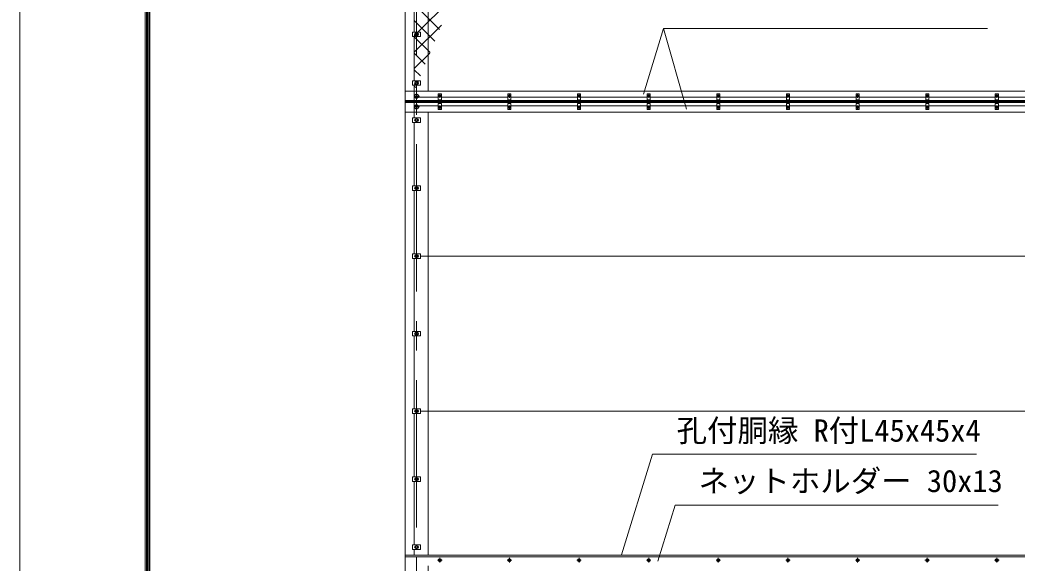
# Model space of a CAD drawing. Units: millimetres at full size; details may follow other scales. Extents: x -8400 to 8400, y -5940 to 5940.
# Drawn here: x -8400 to -4104, y -785 to 1555 of the extents above; entities that cross this region are included whole.
import ezdxf
from ezdxf.enums import TextEntityAlignment as Align

# ---------------------------------------------------------------- set-up
doc = ezdxf.new("R2010")
doc.units = ezdxf.units.MM
doc.header["$LTSCALE"] = 20
doc.linetypes.add('USER1', pattern=[50.8, 31.75, -6.35, 6.35, -6.35])
for name, color, linetype, lineweight in [('0-0_D-STR1', 1, 'Continuous', 18), ('0-1_D-BMK', 2, 'USER1', 13), ('0-3_D-STR3', 3, 'Continuous', 13), ('0-8_D-STR-TXT', 7, 'Continuous', 13), ('0-B_D-STR2', 7, 'Continuous', 13), ('0-C_D-TTL', 7, 'Continuous', 18)]:
    doc.layers.add(name, color=color, linetype=linetype, lineweight=lineweight)
doc.styles.add('ＭＳ ゴシック', font='')
doc.styles.get('ＭＳ ゴシック').set_extended_font_data('MS Gothic')

msp = doc.modelspace()

# ---------------------------------------------------------------- linework, layer by layer
at = {"layer": '0-0_D-STR1'}
for p, q in [((-6640.7, 1248.61), (-6640.7, 4158.61)), ((-6740.7, 1248.61), (-1690.7, 1248.61)), ((-6740.7, 1207.61), (-1690.7, 1207.61)), ((-6740.7, 1203.61), (-1690.7, 1203.61)), ((-6740.7, 1199.61), (-1690.7, 1199.61)), ((-6740.7, 1158.61), (-1690.7, 1158.61)), ((-6640.7, -751.39), (-6640.7, 1158.61)), ((-6740.7, -751.39), (-1690.7, -751.39))]:
    msp.add_line(p, q, dxfattribs=at)
msp.add_lwpolyline([(-6740.7, 4203.61), (-6740.7, -1596.39), (-6640.7, -1596.39), (-6640.7, -796.39)], dxfattribs=at)
at = {"layer": '0-1_D-BMK'}
for p, q in [((-6690.7, -1647.39), (-6690.7, 4254.61)), ((-6700.7, 1493.61), (-6680.7, 1493.61)), ((-6700.7, 1283.61), (-6680.7, 1283.61)), ((-6677.95, 1226.61), (-6703.45, 1226.61)), ((-6598.14, 1227.61), (-6583.26, 1227.61)), ((-6590.7, 1220.17), (-6590.7, 1235.05)), ((-6298.14, 1227.61), (-6283.26, 1227.61)), ((-6290.7, 1220.17), (-6290.7, 1235.05)), ((-5998.14, 1227.61), (-5983.26, 1227.61)), ((-5990.7, 1220.17), (-5990.7, 1235.05)), ((-5698.14, 1227.61), (-5683.26, 1227.61)), ((-5690.7, 1220.17), (-5690.7, 1235.05)), ((-5398.14, 1227.61), (-5383.26, 1227.61)), ((-5390.7, 1220.17), (-5390.7, 1235.05)), ((-5098.14, 1227.61), (-5083.26, 1227.61)), ((-5090.7, 1220.17), (-5090.7, 1235.05)), ((-4798.14, 1227.61), (-4783.26, 1227.61)), ((-4790.7, 1220.17), (-4790.7, 1235.05)), ((-4498.14, 1227.61), (-4483.26, 1227.61)), ((-4490.7, 1220.17), (-4490.7, 1235.05)), ((-4198.14, 1227.61), (-4183.26, 1227.61)), ((-4190.7, 1220.17), (-4190.7, 1235.05)), ((-6677.95, 1180.61), (-6703.45, 1180.61)), ((-6598.14, 1179.61), (-6583.26, 1179.61)), ((-6590.7, 1187.05), (-6590.7, 1172.17)), ((-6298.14, 1179.61), (-6283.26, 1179.61)), ((-6290.7, 1187.05), (-6290.7, 1172.17)), ((-5998.14, 1179.61), (-5983.26, 1179.61)), ((-5990.7, 1187.05), (-5990.7, 1172.17)), ((-5698.14, 1179.61), (-5683.26, 1179.61)), ((-5690.7, 1187.05), (-5690.7, 1172.17)), ((-5398.14, 1179.61), (-5383.26, 1179.61)), ((-5390.7, 1187.05), (-5390.7, 1172.17)), ((-5098.14, 1179.61), (-5083.26, 1179.61)), ((-5090.7, 1187.05), (-5090.7, 1172.17)), ((-4798.14, 1179.61), (-4783.26, 1179.61)), ((-4790.7, 1187.05), (-4790.7, 1172.17)), ((-4498.14, 1179.61), (-4483.26, 1179.61)), ((-4490.7, 1187.05), (-4490.7, 1172.17)), ((-4198.14, 1179.61), (-4183.26, 1179.61)), ((-4190.7, 1187.05), (-4190.7, 1172.17)), ((-6700.7, 1123.61), (-6680.7, 1123.61)), ((-6700.7, 830.61), (-6680.7, 830.61)), ((-6700.7, 537.61), (-6680.7, 537.61)), ((-6700.7, 203.61), (-6680.7, 203.61)), ((-6700.7, -130.39), (-6680.7, -130.39)), ((-6700.7, -423.39), (-6680.7, -423.39)), ((-6700.7, -716.39), (-6680.7, -716.39)), ((-6581.03, -772.39), (-6600.37, -772.39)), ((-6590.7, -762.72), (-6590.7, -782.06)), ((-6281.03, -772.39), (-6300.37, -772.39)), ((-6290.7, -762.72), (-6290.7, -782.06)), ((-5981.03, -772.39), (-6000.37, -772.39)), ((-5990.7, -762.72), (-5990.7, -782.06)), ((-5681.03, -772.39), (-5700.37, -772.39)), ((-5690.7, -762.72), (-5690.7, -782.06)), ((-5381.03, -772.39), (-5400.37, -772.39)), ((-5390.7, -762.72), (-5390.7, -782.06)), ((-5081.03, -772.39), (-5100.37, -772.39)), ((-5090.7, -762.72), (-5090.7, -782.06)), ((-4781.03, -772.39), (-4800.37, -772.39)), ((-4790.7, -762.72), (-4790.7, -782.06)), ((-4481.03, -772.39), (-4500.37, -772.39)), ((-4490.7, -762.72), (-4490.7, -782.06)), ((-4181.03, -772.39), (-4200.37, -772.39)), ((-4190.7, -762.72), (-4190.7, -782.06))]:
    msp.add_line(p, q, dxfattribs=at)
at = {"layer": '0-3_D-STR3'}
for p, q in [((-6700.7, 1503.11), (-6700.7, 1694.11)), ((-6707.9, 1503.11), (-6673.5, 1503.11)), ((-6707.9, 1503.11), (-6707.9, 1484.11)), ((-6707.9, 1484.11), (-6673.5, 1484.11)), ((-6700.7, 1293.11), (-6700.7, 1484.11)), ((-6697.2, 1497.36), (-6690.7, 1501.12)), ((-6697.2, 1489.86), (-6697.2, 1497.36)), ((-6690.7, 1486.1), (-6697.2, 1489.86)), ((-6690.7, 1501.12), (-6684.2, 1497.36)), ((-6684.2, 1489.86), (-6690.7, 1486.1)), ((-6684.2, 1497.36), (-6684.2, 1489.86)), ((-6673.5, 1503.11), (-6673.5, 1484.11)), ((-6707.9, 1293.11), (-6673.5, 1293.11)), ((-6707.9, 1293.11), (-6707.9, 1274.11)), ((-6697.2, 1287.36), (-6690.7, 1291.12)), ((-6690.7, 1291.12), (-6684.2, 1287.36)), ((-6673.5, 1293.11), (-6673.5, 1274.11)), ((-6707.9, 1274.11), (-6673.5, 1274.11)), ((-6700.7, 1208.61), (-6700.7, 1274.11)), ((-6697.2, 1279.86), (-6697.2, 1287.36)), ((-6690.7, 1276.1), (-6697.2, 1279.86)), ((-6684.2, 1279.86), (-6690.7, 1276.1)), ((-6684.2, 1287.36), (-6684.2, 1279.86)), ((-6700.7, 1222.61), (-6597.2, 1222.61)), ((-6690.7, 1216.79), (-6699.2, 1221.7)), ((-6682.2, 1221.7), (-6690.7, 1216.79)), ((-6597.2, 1211.61), (-6597.2, 1237.61)), ((-6584.2, 1237.61), (-6597.2, 1237.61)), ((-6584.2, 1211.61), (-6597.2, 1211.61)), ((-6584.2, 1211.61), (-6584.2, 1237.61)), ((-6584.2, 1222.61), (-6297.2, 1222.61)), ((-6297.2, 1211.61), (-6297.2, 1237.61)), ((-6284.2, 1237.61), (-6297.2, 1237.61)), ((-6284.2, 1211.61), (-6297.2, 1211.61)), ((-6284.2, 1211.61), (-6284.2, 1237.61)), ((-6284.2, 1222.61), (-5997.2, 1222.61)), ((-5997.2, 1211.61), (-5997.2, 1237.61)), ((-5984.2, 1237.61), (-5997.2, 1237.61)), ((-5984.2, 1211.61), (-5997.2, 1211.61)), ((-5984.2, 1211.61), (-5984.2, 1237.61)), ((-5984.2, 1222.61), (-5697.2, 1222.61)), ((-5697.2, 1211.61), (-5697.2, 1237.61)), ((-5684.2, 1237.61), (-5697.2, 1237.61)), ((-5684.2, 1211.61), (-5697.2, 1211.61)), ((-5684.2, 1211.61), (-5684.2, 1237.61)), ((-5684.2, 1222.61), (-5397.2, 1222.61)), ((-5397.2, 1211.61), (-5397.2, 1237.61)), ((-5384.2, 1237.61), (-5397.2, 1237.61)), ((-5384.2, 1211.61), (-5397.2, 1211.61)), ((-5384.2, 1211.61), (-5384.2, 1237.61)), ((-5384.2, 1222.61), (-5097.2, 1222.61)), ((-5097.2, 1211.61), (-5097.2, 1237.61)), ((-5084.2, 1237.61), (-5097.2, 1237.61)), ((-5084.2, 1211.61), (-5097.2, 1211.61)), ((-5084.2, 1211.61), (-5084.2, 1237.61)), ((-5084.2, 1222.61), (-4797.2, 1222.61)), ((-4797.2, 1211.61), (-4797.2, 1237.61)), ((-4784.2, 1237.61), (-4797.2, 1237.61)), ((-4784.2, 1211.61), (-4797.2, 1211.61)), ((-4784.2, 1211.61), (-4784.2, 1237.61)), ((-4784.2, 1222.61), (-4497.2, 1222.61)), ((-4497.2, 1211.61), (-4497.2, 1237.61)), ((-4484.2, 1237.61), (-4497.2, 1237.61)), ((-4484.2, 1211.61), (-4497.2, 1211.61)), ((-4484.2, 1211.61), (-4484.2, 1237.61)), ((-4484.2, 1222.61), (-4197.2, 1222.61)), ((-4197.2, 1211.61), (-4197.2, 1237.61)), ((-4184.2, 1237.61), (-4197.2, 1237.61)), ((-4184.2, 1211.61), (-4197.2, 1211.61)), ((-4184.2, 1211.61), (-4184.2, 1237.61)), ((-4184.2, 1222.61), (-3897.2, 1222.61)), ((-6700.7, 1133.11), (-6700.7, 1198.61)), ((-6700.7, 1184.61), (-6597.2, 1184.61)), ((-6690.7, 1170.79), (-6699.2, 1175.7)), ((-6682.2, 1175.7), (-6690.7, 1170.79)), ((-6597.2, 1195.61), (-6597.2, 1169.61)), ((-6584.2, 1195.61), (-6597.2, 1195.61)), ((-6584.2, 1169.61), (-6597.2, 1169.61)), ((-6584.2, 1195.61), (-6584.2, 1169.61)), ((-6584.2, 1184.61), (-6297.2, 1184.61)), ((-6297.2, 1195.61), (-6297.2, 1169.61)), ((-6284.2, 1195.61), (-6297.2, 1195.61)), ((-6284.2, 1169.61), (-6297.2, 1169.61)), ((-6284.2, 1195.61), (-6284.2, 1169.61)), ((-6284.2, 1184.61), (-5997.2, 1184.61)), ((-5997.2, 1195.61), (-5997.2, 1169.61)), ((-5984.2, 1195.61), (-5997.2, 1195.61)), ((-5984.2, 1169.61), (-5997.2, 1169.61)), ((-5984.2, 1195.61), (-5984.2, 1169.61)), ((-5984.2, 1184.61), (-5697.2, 1184.61)), ((-5697.2, 1195.61), (-5697.2, 1169.61)), ((-5684.2, 1195.61), (-5697.2, 1195.61)), ((-5684.2, 1169.61), (-5697.2, 1169.61)), ((-5684.2, 1195.61), (-5684.2, 1169.61)), ((-5684.2, 1184.61), (-5397.2, 1184.61)), ((-5397.2, 1195.61), (-5397.2, 1169.61)), ((-5384.2, 1195.61), (-5397.2, 1195.61)), ((-5384.2, 1169.61), (-5397.2, 1169.61)), ((-5384.2, 1195.61), (-5384.2, 1169.61)), ((-5384.2, 1184.61), (-5097.2, 1184.61)), ((-5097.2, 1195.61), (-5097.2, 1169.61)), ((-5084.2, 1195.61), (-5097.2, 1195.61)), ((-5084.2, 1169.61), (-5097.2, 1169.61)), ((-5084.2, 1195.61), (-5084.2, 1169.61)), ((-5084.2, 1184.61), (-4797.2, 1184.61)), ((-4797.2, 1195.61), (-4797.2, 1169.61)), ((-4784.2, 1195.61), (-4797.2, 1195.61)), ((-4784.2, 1169.61), (-4797.2, 1169.61)), ((-4784.2, 1195.61), (-4784.2, 1169.61)), ((-4784.2, 1184.61), (-4497.2, 1184.61)), ((-4497.2, 1195.61), (-4497.2, 1169.61)), ((-4484.2, 1195.61), (-4497.2, 1195.61)), ((-4484.2, 1169.61), (-4497.2, 1169.61)), ((-4484.2, 1195.61), (-4484.2, 1169.61)), ((-4484.2, 1184.61), (-4197.2, 1184.61)), ((-4197.2, 1195.61), (-4197.2, 1169.61)), ((-4184.2, 1195.61), (-4197.2, 1195.61)), ((-4184.2, 1169.61), (-4197.2, 1169.61)), ((-4184.2, 1195.61), (-4184.2, 1169.61)), ((-4184.2, 1184.61), (-3897.2, 1184.61)), ((-6707.9, 1133.11), (-6673.5, 1133.11)), ((-6707.9, 1133.11), (-6707.9, 1114.11)), ((-6697.2, 1127.36), (-6690.7, 1131.12)), ((-6697.2, 1119.86), (-6697.2, 1127.36)), ((-6690.7, 1116.1), (-6697.2, 1119.86)), ((-6690.7, 1131.12), (-6684.2, 1127.36)), ((-6684.2, 1119.86), (-6690.7, 1116.1)), ((-6684.2, 1127.36), (-6684.2, 1119.86)), ((-6673.5, 1133.11), (-6673.5, 1114.11)), ((-6707.9, 1114.11), (-6673.5, 1114.11)), ((-6700.7, 840.11), (-6700.7, 1114.11)), ((-6707.9, 840.11), (-6673.5, 840.11)), ((-6707.9, 840.11), (-6707.9, 821.11)), ((-6707.9, 821.11), (-6673.5, 821.11)), ((-6700.7, 547.11), (-6700.7, 821.11)), ((-6697.2, 834.36), (-6690.7, 838.12)), ((-6697.2, 826.86), (-6697.2, 834.36)), ((-6690.7, 823.1), (-6697.2, 826.86)), ((-6690.7, 838.12), (-6684.2, 834.36)), ((-6684.2, 826.86), (-6690.7, 823.1)), ((-6684.2, 834.36), (-6684.2, 826.86)), ((-6673.5, 840.11), (-6673.5, 821.11)), ((-6707.9, 547.11), (-6673.5, 547.11)), ((-6707.9, 547.11), (-6707.9, 528.11)), ((-6707.9, 528.11), (-6673.5, 528.11)), ((-6700.7, 213.11), (-6700.7, 528.11)), ((-6697.2, 541.36), (-6690.7, 545.12)), ((-6697.2, 533.86), (-6697.2, 541.36)), ((-6690.7, 530.1), (-6697.2, 533.86)), ((-6690.7, 545.12), (-6684.2, 541.36)), ((-6684.2, 533.86), (-6690.7, 530.1)), ((-6684.2, 541.36), (-6684.2, 533.86)), ((-6673.5, 547.11), (-6673.5, 528.11)), ((-6673.5, 537.61), (-3700.2, 537.61)), ((-6707.9, 213.11), (-6673.5, 213.11)), ((-6707.9, 213.11), (-6707.9, 194.11)), ((-6707.9, 194.11), (-6673.5, 194.11)), ((-6700.7, -120.89), (-6700.7, 194.11)), ((-6697.2, 207.36), (-6690.7, 211.12)), ((-6697.2, 199.86), (-6697.2, 207.36)), ((-6690.7, 196.1), (-6697.2, 199.86)), ((-6690.7, 211.12), (-6684.2, 207.36)), ((-6684.2, 199.86), (-6690.7, 196.1)), ((-6684.2, 207.36), (-6684.2, 199.86)), ((-6673.5, 213.11), (-6673.5, 194.11)), ((-6707.9, -120.89), (-6673.5, -120.89)), ((-6707.9, -120.89), (-6707.9, -139.89)), ((-6697.2, -126.64), (-6690.7, -122.88)), ((-6697.2, -134.14), (-6697.2, -126.64)), ((-6690.7, -122.88), (-6684.2, -126.64)), ((-6684.2, -126.64), (-6684.2, -134.14)), ((-6673.5, -120.89), (-6673.5, -139.89)), ((-6707.9, -139.89), (-6673.5, -139.89)), ((-6700.7, -413.89), (-6700.7, -139.89)), ((-6690.7, -137.9), (-6697.2, -134.14)), ((-6684.2, -134.14), (-6690.7, -137.9)), ((-6673.5, -130.39), (-3700.2, -130.39)), ((-6707.9, -413.89), (-6673.5, -413.89)), ((-6707.9, -413.89), (-6707.9, -432.89)), ((-6697.2, -419.64), (-6690.7, -415.88)), ((-6697.2, -427.14), (-6697.2, -419.64)), ((-6690.7, -430.9), (-6697.2, -427.14)), ((-6690.7, -415.88), (-6684.2, -419.64)), ((-6684.2, -427.14), (-6690.7, -430.9)), ((-6684.2, -419.64), (-6684.2, -427.14)), ((-6673.5, -413.89), (-6673.5, -432.89)), ((-6707.9, -432.89), (-6673.5, -432.89)), ((-6700.7, -706.89), (-6700.7, -432.89)), ((-6707.9, -706.89), (-6673.5, -706.89)), ((-6707.9, -706.89), (-6707.9, -725.89)), ((-6707.9, -725.89), (-6673.5, -725.89)), ((-6700.7, -751.39), (-6700.7, -725.89)), ((-6697.2, -712.64), (-6690.7, -708.88)), ((-6697.2, -720.14), (-6697.2, -712.64)), ((-6690.7, -723.9), (-6697.2, -720.14)), ((-6690.7, -708.88), (-6684.2, -712.64)), ((-6684.2, -720.14), (-6690.7, -723.9)), ((-6684.2, -712.64), (-6684.2, -720.14)), ((-6673.5, -706.89), (-6673.5, -725.89)), ((-1690.7, -757.39), (-6740.7, -757.39))]:
    msp.add_line(p, q, dxfattribs=at)
for points in [[(-6699.2, 1221.7), (-6699.2, 1231.52), (-6690.7, 1236.42)], [(-6690.7, 1236.42), (-6682.2, 1231.52), (-6682.2, 1221.7)], [(-6699.2, 1175.7), (-6699.2, 1185.52), (-6690.7, 1190.42)], [(-6690.7, 1190.42), (-6682.2, 1185.52), (-6682.2, 1175.7)]]:
    msp.add_lwpolyline(points, dxfattribs=at)
for points in [[(-6590.7, -766.64), (-6595.68, -769.52), (-6595.68, -775.27), (-6590.7, -778.14), (-6585.72, -775.27), (-6585.72, -769.52)], [(-6290.7, -766.64), (-6295.68, -769.52), (-6295.68, -775.27), (-6290.7, -778.14), (-6285.72, -775.27), (-6285.72, -769.52)], [(-5990.7, -766.64), (-5995.68, -769.52), (-5995.68, -775.27), (-5990.7, -778.14), (-5985.72, -775.27), (-5985.72, -769.52)], [(-5690.7, -766.64), (-5695.68, -769.52), (-5695.68, -775.27), (-5690.7, -778.14), (-5685.72, -775.27), (-5685.72, -769.52)], [(-5390.7, -766.64), (-5395.68, -769.52), (-5395.68, -775.27), (-5390.7, -778.14), (-5385.72, -775.27), (-5385.72, -769.52)], [(-5090.7, -766.64), (-5095.68, -769.52), (-5095.68, -775.27), (-5090.7, -778.14), (-5085.72, -775.27), (-5085.72, -769.52)], [(-4790.7, -766.64), (-4795.68, -769.52), (-4795.68, -775.27), (-4790.7, -778.14), (-4785.72, -775.27), (-4785.72, -769.52)], [(-4490.7, -766.64), (-4495.68, -769.52), (-4495.68, -775.27), (-4490.7, -778.14), (-4485.72, -775.27), (-4485.72, -769.52)], [(-4190.7, -766.64), (-4195.68, -769.52), (-4195.68, -775.27), (-4190.7, -778.14), (-4185.72, -775.27), (-4185.72, -769.52)]]:
    msp.add_lwpolyline(points, close=True, dxfattribs=at)
for centre, radius in [((-6690.7, 1493.61), 6.25), ((-6690.7, 1283.61), 6.25), ((-6690.7, 1226.61), 8.25), ((-6590.7, 1227.61), 5.25), ((-6290.7, 1227.61), 5.25), ((-5990.7, 1227.61), 5.25), ((-5690.7, 1227.61), 5.25), ((-5390.7, 1227.61), 5.25), ((-5090.7, 1227.61), 5.25), ((-4790.7, 1227.61), 5.25), ((-4490.7, 1227.61), 5.25), ((-4190.7, 1227.61), 5.25), ((-6690.7, 1180.61), 8.25), ((-6590.7, 1179.61), 5.25), ((-6290.7, 1179.61), 5.25), ((-5990.7, 1179.61), 5.25), ((-5690.7, 1179.61), 5.25), ((-5390.7, 1179.61), 5.25), ((-5090.7, 1179.61), 5.25), ((-4790.7, 1179.61), 5.25), ((-4490.7, 1179.61), 5.25), ((-4190.7, 1179.61), 5.25), ((-6690.7, 1123.61), 6.25), ((-6690.7, 830.61), 6.25), ((-6690.7, 537.61), 6.25), ((-6690.7, 203.61), 6.25), ((-6690.7, -130.39), 6.25), ((-6690.7, -423.39), 6.25), ((-6690.7, -716.39), 6.25), ((-6590.7, -772.39), 6.5), ((-6590.7, -772.39), 4.98), ((-6290.7, -772.39), 6.5), ((-6290.7, -772.39), 4.98), ((-5990.7, -772.39), 6.5), ((-5990.7, -772.39), 4.98), ((-5690.7, -772.39), 6.5), ((-5690.7, -772.39), 4.98), ((-5390.7, -772.39), 6.5), ((-5390.7, -772.39), 4.98), ((-5090.7, -772.39), 6.5), ((-5090.7, -772.39), 4.98), ((-4790.7, -772.39), 6.5), ((-4790.7, -772.39), 4.98), ((-4490.7, -772.39), 6.5), ((-4490.7, -772.39), 4.98), ((-4190.7, -772.39), 6.5), ((-4190.7, -772.39), 4.98)]:
    msp.add_circle(centre, radius, dxfattribs=at)
at = {"layer": '0-8_D-STR-TXT'}
msp.add_line((-5626.59, 1518.48), (-5527.29, 1171.25), dxfattribs=at)
for points in [[(-4230.84, 1518.48), (-5626.59, 1518.48), (-5713.86, 1235.75)], [(-4278.79, -315.81), (-5674.54, -315.81), (-5808.4, -749.48)], [(-4184.32, -535.07), (-5577.03, -535.07), (-5650.75, -777.3)]]:
    msp.add_lwpolyline(points, dxfattribs=at)
at = {"layer": '0-B_D-STR2'}
for p, q in [((-6700.7, 1486.87), (-6535.03, 1652.53)), ((-6591.57, 1514.67), (-6700.7, 1623.8)), ((-6612.14, 1464.53), (-6700.7, 1553.09)), ((-6700.7, 1416.16), (-6584.2, 1532.66)), ((-6632.71, 1414.38), (-6700.7, 1482.38)), ((-6700.7, 1345.44), (-6633.37, 1412.78)), ((-6653.27, 1364.24), (-6700.7, 1411.67)), ((-6673.84, 1314.1), (-6700.7, 1340.95)), ((-6700.7, 1274.73), (-6682.53, 1292.9)), ((-6694.41, 1263.95), (-6700.7, 1270.24))]:
    msp.add_line(p, q, dxfattribs=at)
at = {"layer": '0-C_D-TTL', "color": 2}
msp.add_lwpolyline([(-8400, 5940), (8400, 5940), (8400, -5940), (-8400, -5940)], close=True, dxfattribs=at)
at = {"layer": '0-C_D-TTL'}
for points in [[(-7860, 5500), (7860, 5500), (7860, -5500), (-7860, -5500)], [(-7855, 5495), (7855, 5495), (7855, -5495), (-7855, -5495)], [(-7850, 5490), (7850, 5490), (7850, -5490), (-7850, -5490)], [(-7845, 5485), (7845, 5485), (7845, -5485), (-7845, -5485)], [(-7840, 5480), (7840, 5480), (7840, -5480), (-7840, -5480)]]:
    msp.add_lwpolyline(points, close=True, dxfattribs=at)

# ---------------------------------------------------------------- texts
at = {"layer": '0-8_D-STR-TXT', "style": 'ＭＳ ゴシック'}
for s, p in [('孔付胴縁 R付L45x45x4', (-5570.66, -290.64)), ('ネットホルダー 30x13', (-5476.2, -507.86))]:
    msp.add_text(s, height=96.19, dxfattribs=at).set_placement(p, align=Align.BOTTOM_LEFT)

doc.saveas('drawing.dxf')
